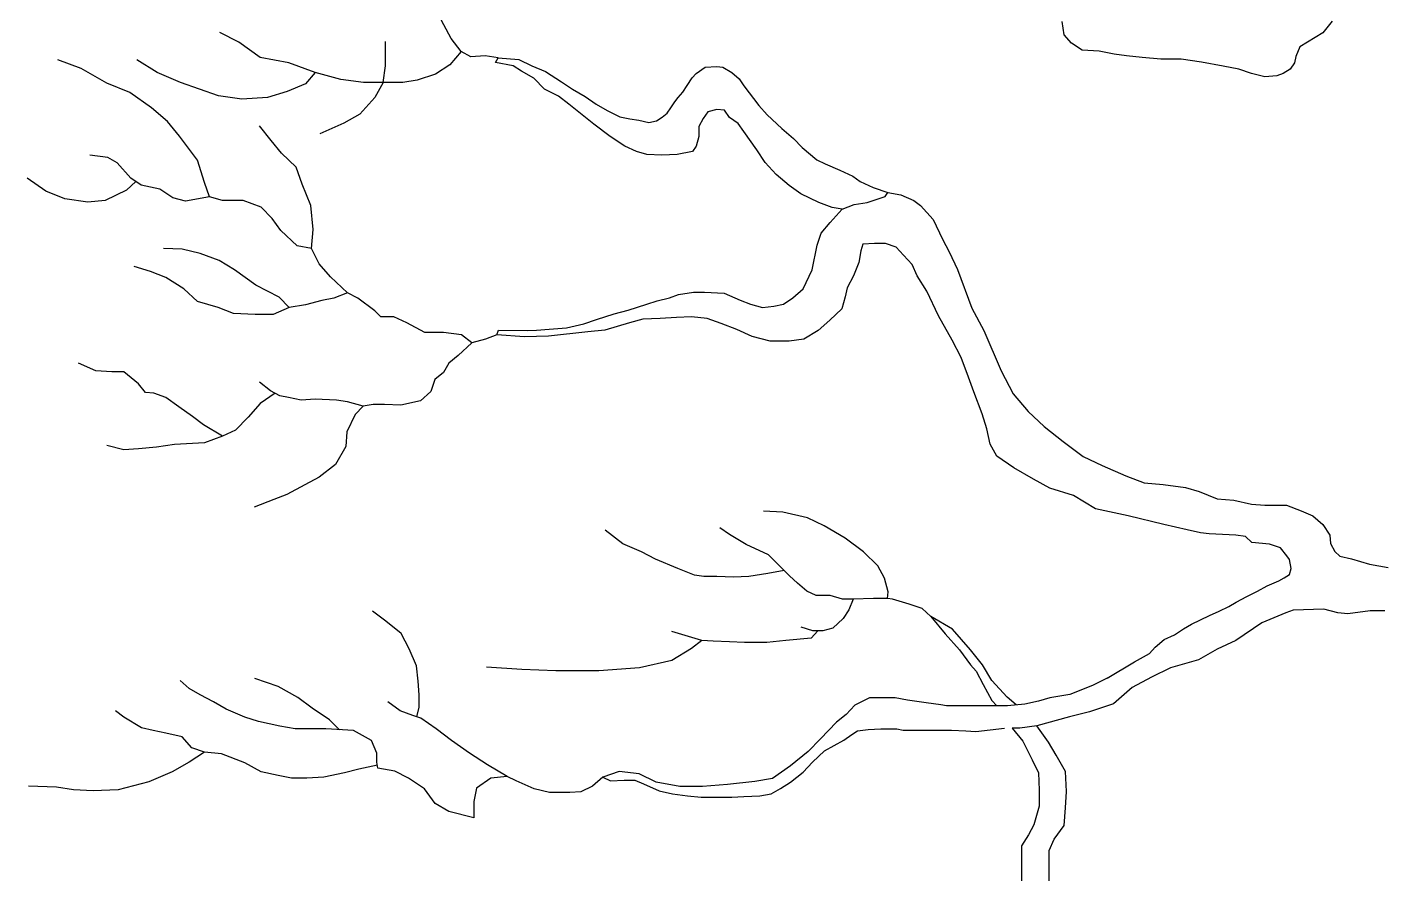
# Model space of a CAD drawing. Header units: millimetres. Extents: x -8050 to 7892, y -21 to 20150.
# Drawn here: x -6909 to -3284, y 11010 to 13272 of the extents above; entities that cross this region are included whole.
import ezdxf

# ---------------------------------------------------------------- set-up
doc = ezdxf.new("R2010")
doc.units = ezdxf.units.MM
doc.layers.add('ceco.net 158', color=7, linetype='Continuous')

msp = doc.modelspace()

# ---------------------------------------------------------------- linework, layer by layer
at = {"layer": 'ceco.net 158'}
for p, q in [((-5775.6, 13241.6), (-5822, 13328.4)), ((-4138.1, 13251), (-4143.4, 13286.9)), ((-3421.6, 13288), (-3447.3, 13256.6)), ((-6343.2, 13231.5), (-6393.7, 13257.7)), ((-6286.6, 13191.1), (-6343.2, 13231.5)), ((-5951.3, 13168.9), (-5951.3, 13233.5)), ((-5749.3, 13207.2), (-5775.6, 13241.6)), ((-4118.3, 13229.4), (-4138.1, 13251)), ((-3447.3, 13256.6), (-3508.7, 13219.4)), ((-5749.3, 13207.2), (-5779.6, 13170.9)), ((-5723.1, 13193.1), (-5749.3, 13207.2)), ((-5684.7, 13195.1), (-5723.1, 13193.1)), ((-5650.4, 13190.3), (-5684.7, 13195.1)), ((-4089.8, 13210.9), (-4118.3, 13229.4)), ((-4044.2, 13208), (-4089.8, 13210.9)), ((-4004.2, 13199.4), (-4044.2, 13208)), ((-3971.3, 13195.2), (-4004.2, 13199.4)), ((-3929.9, 13190.9), (-3971.3, 13195.2)), ((-3508.7, 13219.4), (-3518.7, 13193.7)), ((-6764.6, 13161.6), (-6826.4, 13184.5)), ((-6695.9, 13122.7), (-6764.6, 13161.6)), ((-6561.3, 13150.7), (-6615.9, 13185)), ((-6209.9, 13176.9), (-6286.6, 13191.1)), ((-6139.2, 13150.7), (-6209.9, 13176.9)), ((-5957.4, 13124.4), (-5951.3, 13168.9)), ((-5779.6, 13170.9), (-5818, 13146.6)), ((-5657.6, 13177.2), (-5650.4, 13190.3)), ((-5609.8, 13168.8), (-5657.6, 13177.2)), ((-5650.4, 13190.3), (-5595.5, 13185.5)), ((-5588.3, 13154.5), (-5609.8, 13168.8)), ((-5595.5, 13185.5), (-5560.8, 13168.8)), ((-5560.8, 13168.8), (-5523.8, 13153.3)), ((-5121.3, 13148.5), (-5097.4, 13165.2)), ((-5097.4, 13165.2), (-5066.3, 13166.4)), ((-5066.3, 13166.4), (-5049.6, 13165.2)), ((-5049.6, 13165.2), (-5025.7, 13150.9)), ((-3879.9, 13186.6), (-3929.9, 13190.9)), ((-3825.7, 13186.6), (-3879.9, 13186.6)), ((-3771.4, 13178), (-3825.7, 13186.6)), ((-3712.9, 13168), (-3771.4, 13178)), ((-3671.5, 13159.5), (-3712.9, 13168)), ((-3637.2, 13148.1), (-3671.5, 13159.5)), ((-3534.4, 13159.5), (-3553, 13148.1)), ((-3523, 13176.6), (-3534.4, 13159.5)), ((-3518.7, 13193.7), (-3523, 13176.6)), ((-6634.1, 13097.5), (-6695.9, 13122.7)), ((-6498.7, 13124.4), (-6561.3, 13150.7)), ((-6397.7, 13088.1), (-6498.7, 13124.4)), ((-6139.2, 13150.7), (-6165.4, 13120.4)), ((-6070.5, 13132.5), (-6139.2, 13150.7)), ((-6009.9, 13124.4), (-6070.5, 13132.5)), ((-5904.9, 13124.4), (-6009.9, 13124.4)), ((-5957.4, 13124.4), (-5979.6, 13084)), ((-5866.5, 13130.5), (-5904.9, 13124.4)), ((-5818, 13146.6), (-5866.5, 13130.5)), ((-5554.9, 13135.4), (-5588.3, 13154.5)), ((-5526.2, 13106.7), (-5554.9, 13135.4)), ((-5523.8, 13153.3), (-5480.8, 13125.8)), ((-5480.8, 13125.8), (-5452.1, 13106.7)), ((-5145.2, 13116.3), (-5132, 13136.6)), ((-5132, 13136.6), (-5121.3, 13148.5)), ((-5025.7, 13150.9), (-5006.6, 13134.2)), ((-5006.6, 13134.2), (-4993.5, 13115.1)), ((-3601.5, 13139.5), (-3637.2, 13148.1)), ((-3570.1, 13142.3), (-3601.5, 13139.5)), ((-3553, 13148.1), (-3570.1, 13142.3)), ((-6576.9, 13056.3), (-6634.1, 13097.5)), ((-6335.1, 13080), (-6397.7, 13088.1)), ((-6213.9, 13100.2), (-6266.4, 13084)), ((-6165.4, 13120.4), (-6213.9, 13100.2)), ((-5489.2, 13087.6), (-5526.2, 13106.7)), ((-5461.7, 13066.1), (-5489.2, 13087.6)), ((-5452.1, 13106.7), (-5417.5, 13086.4)), ((-5417.5, 13086.4), (-5388.8, 13066.1)), ((-5169.1, 13084), (-5157.1, 13098.3)), ((-5157.1, 13098.3), (-5145.2, 13116.3)), ((-4993.5, 13115.1), (-4953.7, 13062.7)), ((-6533.4, 13019.7), (-6576.9, 13056.3)), ((-6266.4, 13084), (-6335.1, 13080)), ((-5979.6, 13084), (-6020, 13039.6)), ((-5394.3, 13012.4), (-5461.7, 13066.1)), ((-5388.8, 13066.1), (-5359, 13049.4)), ((-5198.9, 13042.2), (-5189.4, 13056.5)), ((-5189.4, 13056.5), (-5178.6, 13072.1)), ((-5178.6, 13072.1), (-5169.1, 13084)), ((-5066.1, 13052.2), (-5090.2, 13046.2)), ((-5045.6, 13049.8), (-5066.1, 13052.2)), ((-5032.3, 13030.5), (-5045.6, 13049.8)), ((-4953.7, 13062.7), (-4931.2, 13037.9)), ((-6501.3, 12980.8), (-6533.4, 13019.7)), ((-6062.4, 13015.4), (-6127.1, 12987.1)), ((-6020, 13039.6), (-6062.4, 13015.4)), ((-5359, 13049.4), (-5325.5, 13032.7)), ((-5325.5, 13032.7), (-5298.1, 13026.7)), ((-5298.1, 13026.7), (-5274.2, 13023.1)), ((-5274.2, 13023.1), (-5247.9, 13017.1)), ((-5247.9, 13017.1), (-5227.6, 13021.9)), ((-5227.6, 13021.9), (-5212.1, 13031.5)), ((-5212.1, 13031.5), (-5198.9, 13042.2)), ((-5102.3, 13028.1), (-5114.3, 13006.4)), ((-5090.2, 13046.2), (-5102.3, 13028.1)), ((-5009.4, 13014.8), (-5032.3, 13030.5)), ((-4993.7, 12993.1), (-5009.4, 13014.8)), ((-4931.2, 13037.9), (-4892.2, 13001.3)), ((-6453.3, 12916.7), (-6501.3, 12980.8)), ((-6256.4, 12969.4), (-6288.4, 13008.3)), ((-5350.9, 12979.8), (-5394.3, 13012.4)), ((-5312.2, 12954.5), (-5350.9, 12979.8)), ((-5114.3, 12979.8), (-5121.6, 12954.5)), ((-5114.3, 13006.4), (-5114.3, 12979.8)), ((-4959.2, 12944.4), (-4993.7, 12993.1)), ((-4892.2, 13001.3), (-4861.5, 12974.1)), ((-6228.9, 12935), (-6256.4, 12969.4)), ((-5280.9, 12940), (-5312.2, 12954.5)), ((-5121.6, 12954.5), (-5131.2, 12940)), ((-4937.3, 12910.2), (-4959.2, 12944.4)), ((-4861.5, 12974.1), (-4837.8, 12950.4)), ((-4837.8, 12950.4), (-4798.8, 12917.3)), ((-6693.6, 12923.6), (-6741.7, 12930.4)), ((-6668.5, 12909.8), (-6693.6, 12923.6)), ((-6631.8, 12868.6), (-6668.5, 12909.8)), ((-6435, 12857.2), (-6453.3, 12916.7)), ((-6190, 12898.4), (-6228.9, 12935)), ((-5253.1, 12931.6), (-5280.9, 12940)), ((-5213.3, 12930.4), (-5253.1, 12931.6)), ((-5172.3, 12931.6), (-5213.3, 12930.4)), ((-5131.2, 12940), (-5172.3, 12931.6)), ((-4907.2, 12878.7), (-4937.3, 12910.2)), ((-4798.8, 12917.3), (-4776.3, 12906.7)), ((-4776.3, 12906.7), (-4737.3, 12890.1)), ((-6858.5, 12834.3), (-6908.8, 12868.6)), ((-6604.4, 12850.3), (-6631.8, 12868.6)), ((-6174, 12852.6), (-6190, 12898.4)), ((-4873, 12848.6), (-4907.2, 12878.7)), ((-4737.3, 12890.1), (-4703, 12873.6)), ((-4703, 12873.6), (-4682.9, 12859.4)), ((-6808.1, 12813.7), (-6858.5, 12834.3)), ((-6643.3, 12836.6), (-6700.5, 12809.1)), ((-6618.1, 12859.5), (-6643.3, 12836.6)), ((-6554, 12838.9), (-6604.4, 12850.3)), ((-6519.7, 12816), (-6554, 12838.9)), ((-6421.2, 12818.3), (-6435, 12857.2)), ((-6151.1, 12795.4), (-6174, 12852.6)), ((-4841.6, 12826.8), (-4873, 12848.6)), ((-4682.9, 12859.4), (-4648.7, 12844.1)), ((-4648.7, 12844.1), (-4609.6, 12829.9)), ((-6746.3, 12804.6), (-6808.1, 12813.7)), ((-6700.5, 12809.1), (-6746.3, 12804.6)), ((-6485.3, 12806.9), (-6519.7, 12816)), ((-6421.2, 12818.3), (-6485.3, 12806.9)), ((-6386.9, 12809.1), (-6421.2, 12818.3)), ((-6331.9, 12809.1), (-6386.9, 12809.1)), ((-6283.9, 12790.8), (-6331.9, 12809.1)), ((-4793.7, 12803.5), (-4841.6, 12826.8)), ((-4758.2, 12789.8), (-4793.7, 12803.5)), ((-4730.8, 12785.7), (-4699.5, 12798)), ((-4699.5, 12798), (-4664, 12803.9)), ((-4664, 12803.9), (-4616.7, 12819.2)), ((-4616.7, 12819.2), (-4609.6, 12829.9)), ((-4609.6, 12829.9), (-4574.2, 12824)), ((-4574.2, 12824), (-4539.9, 12808.6)), ((-4539.9, 12808.6), (-4522.2, 12795.6)), ((-6254.1, 12761.1), (-6283.9, 12790.8)), ((-6231.2, 12729), (-6254.1, 12761.1)), ((-6144.2, 12731.3), (-6151.1, 12795.4)), ((-4763.6, 12750.2), (-4730.8, 12785.7)), ((-4730.8, 12785.7), (-4758.2, 12789.8)), ((-4522.2, 12795.6), (-4487.9, 12757.8)), ((-6187.7, 12687.8), (-6231.2, 12729)), ((-6148.8, 12681), (-6144.2, 12731.3)), ((-4786.9, 12721.5), (-4763.6, 12750.2)), ((-4487.9, 12757.8), (-4463.1, 12705.8)), ((-6148.8, 12681), (-6187.7, 12687.8)), ((-4811.3, 12623.7), (-4797.8, 12689.6)), ((-4797.8, 12689.6), (-4786.9, 12721.5)), ((-4675.7, 12692.7), (-4681.3, 12674.4)), ((-4644.7, 12694.1), (-4675.7, 12692.7)), ((-4615.1, 12694.1), (-4644.7, 12694.1)), ((-4586.9, 12684.2), (-4615.1, 12694.1)), ((-4463.1, 12705.8), (-4445.3, 12671.5)), ((-6494.5, 12678.7), (-6544.8, 12681)), ((-6446.4, 12667.2), (-6494.5, 12678.7)), ((-6396, 12648.9), (-6446.4, 12667.2)), ((-6128.2, 12639.8), (-6148.8, 12681)), ((-4681.3, 12674.4), (-4687, 12643.3)), ((-4567.1, 12663.1), (-4586.9, 12684.2)), ((-4544.5, 12637.7), (-4567.1, 12663.1)), ((-4445.3, 12671.5), (-4422.9, 12624.2)), ((-6579.2, 12619.2), (-6622.7, 12632.9)), ((-6538, 12603.2), (-6579.2, 12619.2)), ((-6354.8, 12623.8), (-6396, 12648.9)), ((-6297.6, 12582.6), (-6354.8, 12623.8)), ((-6098.4, 12605.4), (-6128.2, 12639.8)), ((-4835.5, 12573.3), (-4811.3, 12623.7)), ((-4687, 12643.3), (-4701.1, 12608.1)), ((-4530.4, 12608.1), (-4544.5, 12637.7)), ((-4422.9, 12624.2), (-4384.6, 12521.4)), ((-6489.9, 12573.4), (-6538, 12603.2)), ((-6235.8, 12550.5), (-6297.6, 12582.6)), ((-6052.7, 12562), (-6098.4, 12605.4)), ((-4701.1, 12608.1), (-4718, 12575.7)), ((-4505.1, 12567.2), (-4530.4, 12608.1)), ((-6453.3, 12539.1), (-6489.9, 12573.4)), ((-6208.3, 12523.1), (-6235.8, 12550.5)), ((-6089.3, 12548.2), (-6121.3, 12541.4)), ((-6052.7, 12562), (-6089.3, 12548.2)), ((-6025.2, 12548.2), (-6052.7, 12562)), ((-5979.4, 12513.9), (-6025.2, 12548.2)), ((-5225.9, 12540.6), (-5192.6, 12549.4)), ((-5192.6, 12549.4), (-5168.2, 12558.2)), ((-5168.2, 12558.2), (-5128, 12564.1)), ((-5128, 12564.1), (-5098.7, 12564.1)), ((-5098.7, 12564.1), (-5046.8, 12561.1)), ((-5046.8, 12561.1), (-5004.1, 12542.4)), ((-5004.1, 12542.4), (-4976, 12531.7)), ((-4887.9, 12531.7), (-4862.7, 12549.1)), ((-4862.7, 12549.1), (-4835.5, 12573.3)), ((-4723.6, 12551.7), (-4732.1, 12519.3)), ((-4718, 12575.7), (-4723.6, 12551.7)), ((-4474, 12500.9), (-4505.1, 12567.2)), ((-6398.3, 12523.1), (-6453.3, 12539.1)), ((-6357.1, 12507), (-6398.3, 12523.1)), ((-6299.9, 12504.7), (-6357.1, 12507)), ((-6208.3, 12523.1), (-6251.8, 12504.7)), ((-6164.8, 12529.9), (-6208.3, 12523.1)), ((-6121.3, 12541.4), (-6164.8, 12529.9)), ((-5963.4, 12497.9), (-5979.4, 12513.9)), ((-5387.4, 12490.7), (-5340.4, 12506.3)), ((-5340.4, 12506.3), (-5303.2, 12516.1)), ((-5303.2, 12516.1), (-5253.3, 12531.8)), ((-5253.3, 12531.8), (-5225.9, 12540.6)), ((-4976, 12531.7), (-4944.1, 12523)), ((-4944.1, 12523), (-4914, 12526.9)), ((-4914, 12526.9), (-4887.9, 12531.7)), ((-4732.1, 12519.3), (-4764.5, 12489.7)), ((-4384.6, 12521.4), (-4352.8, 12462.1)), ((-6251.8, 12504.7), (-6299.9, 12504.7)), ((-5929, 12497.9), (-5963.4, 12497.9)), ((-5894.7, 12481.9), (-5929, 12497.9)), ((-5846.6, 12456.7), (-5894.7, 12481.9)), ((-5467.7, 12469.1), (-5421.7, 12479.9)), ((-5421.7, 12479.9), (-5387.4, 12490.7)), ((-5299.2, 12482.3), (-5364.9, 12462.4)), ((-5263.4, 12492.2), (-5299.2, 12482.3)), ((-5217.6, 12494.2), (-5263.4, 12492.2)), ((-5173.8, 12496.2), (-5217.6, 12494.2)), ((-5134, 12498.2), (-5173.8, 12496.2)), ((-5092.2, 12494.2), (-5134, 12498.2)), ((-5054.4, 12480.3), (-5092.2, 12494.2)), ((-5012.8, 12464.3), (-5054.4, 12480.3)), ((-4764.5, 12489.7), (-4795.6, 12461.5)), ((-4437.4, 12436.1), (-4474, 12500.9)), ((-5796.3, 12456.7), (-5846.6, 12456.7)), ((-5748.2, 12449.8), (-5796.3, 12456.7)), ((-5720.7, 12429.2), (-5748.2, 12449.8)), ((-5684.1, 12438.4), (-5720.7, 12429.2)), ((-5653.6, 12450.4), (-5684.1, 12438.4)), ((-5653.6, 12450.4), (-5649.6, 12462.4)), ((-5579.9, 12444.5), (-5653.6, 12450.4)), ((-5649.6, 12462.4), (-5571.4, 12461.3)), ((-5516.2, 12446.4), (-5579.9, 12444.5)), ((-5571.4, 12461.3), (-5547.9, 12462.3)), ((-5547.9, 12462.3), (-5513.7, 12465.2)), ((-5410.7, 12458.4), (-5516.2, 12446.4)), ((-5513.7, 12465.2), (-5467.7, 12469.1)), ((-5364.9, 12462.4), (-5410.7, 12458.4)), ((-4971.9, 12446), (-5012.8, 12464.3)), ((-4923.9, 12433.3), (-4971.9, 12446)), ((-4833.6, 12438.9), (-4873.1, 12433.3)), ((-4795.6, 12461.5), (-4833.6, 12438.9)), ((-4413.4, 12389.6), (-4437.4, 12436.1)), ((-4352.8, 12462.1), (-4306.1, 12353.9)), ((-5720.7, 12429.2), (-5757.3, 12394.9)), ((-4873.1, 12433.3), (-4923.9, 12433.3)), ((-6725.7, 12353.7), (-6771.5, 12374.3)), ((-5782.5, 12374.3), (-5796.3, 12349.1)), ((-5757.3, 12394.9), (-5782.5, 12374.3)), ((-4393.6, 12337.4), (-4413.4, 12389.6)), ((-6682.2, 12351.4), (-6725.7, 12353.7)), ((-6650.1, 12351.4), (-6682.2, 12351.4)), ((-6611.2, 12319.4), (-6650.1, 12351.4)), ((-5819.2, 12330.8), (-5830.6, 12298.8)), ((-5796.3, 12349.1), (-5819.2, 12330.8)), ((-4379.5, 12297.9), (-4393.6, 12337.4)), ((-4306.1, 12353.9), (-4274.3, 12292.4)), ((-6592.9, 12296.5), (-6611.2, 12319.4)), ((-6570, 12294.2), (-6592.9, 12296.5)), ((-6538, 12282.7), (-6570, 12294.2)), ((-6258.7, 12301), (-6288.4, 12323.9)), ((-6246.1, 12294.2), (-6286.2, 12266.7)), ((-6233.5, 12287.3), (-6258.7, 12301)), ((-5830.6, 12298.8), (-5858.1, 12273.6)), ((-4357, 12238.7), (-4379.5, 12297.9)), ((-4274.3, 12292.4), (-4233.9, 12245.7)), ((-6503.6, 12257.6), (-6538, 12282.7)), ((-6467, 12232.4), (-6503.6, 12257.6)), ((-6286.2, 12266.7), (-6318.2, 12230.1)), ((-6210.6, 12282.7), (-6233.5, 12287.3)), ((-6176.3, 12275.9), (-6210.6, 12282.7)), ((-6139.6, 12278.2), (-6176.3, 12275.9)), ((-6082.4, 12275.9), (-6139.6, 12278.2)), ((-6052.7, 12271.3), (-6082.4, 12275.9)), ((-6011.4, 12259.8), (-6052.7, 12271.3)), ((-6011.4, 12259.8), (-6032.1, 12237)), ((-5984, 12264.4), (-6011.4, 12259.8)), ((-5954.2, 12264.4), (-5984, 12264.4)), ((-5910.7, 12262.1), (-5954.2, 12264.4)), ((-5858.1, 12273.6), (-5910.7, 12262.1)), ((-6437.2, 12209.5), (-6467, 12232.4)), ((-6318.2, 12230.1), (-6352.5, 12195.8)), ((-6032.1, 12237), (-6054.9, 12191.2)), ((-4344.3, 12199.2), (-4357, 12238.7)), ((-4233.9, 12245.7), (-4191.5, 12205.4)), ((-6386.9, 12179.7), (-6437.2, 12209.5)), ((-6352.5, 12195.8), (-6386.9, 12179.7)), ((-6054.9, 12191.2), (-6057.2, 12152.3)), ((-4335.8, 12158.3), (-4344.3, 12199.2)), ((-4191.5, 12205.4), (-4140.6, 12165.1)), ((-6650.1, 12143.1), (-6695.9, 12154.6)), ((-6611.2, 12145.4), (-6650.1, 12143.1)), ((-6563.1, 12150), (-6611.2, 12145.4)), ((-6515.1, 12156.9), (-6563.1, 12150)), ((-6435, 12161.4), (-6515.1, 12156.9)), ((-6386.9, 12179.7), (-6435, 12161.4)), ((-6057.2, 12152.3), (-6084.7, 12104.2)), ((-4317.9, 12126.3), (-4335.8, 12158.3)), ((-4140.6, 12165.1), (-4087.6, 12124.8)), ((-4272.3, 12094.9), (-4317.9, 12126.3)), ((-4087.6, 12124.8), (-4036.6, 12101.5)), ((-6084.7, 12104.2), (-6128.2, 12069.9)), ((-4219.6, 12065), (-4272.3, 12094.9)), ((-4036.6, 12101.5), (-3973, 12073.9)), ((-3973, 12073.9), (-3924.2, 12054.8)), ((-6167.1, 12049.3), (-6215.2, 12024.1)), ((-6128.2, 12069.9), (-6167.1, 12049.3)), ((-4176.8, 12040.8), (-4219.6, 12065)), ((-4112.7, 12020.9), (-4176.8, 12040.8)), ((-3924.2, 12054.8), (-3873.3, 12050.6)), ((-3873.3, 12050.6), (-3813.9, 12042.1)), ((-3813.9, 12042.1), (-3777.8, 12031.5)), ((-6249.5, 12010.4), (-6302.2, 11989.8)), ((-6215.2, 12024.1), (-6249.5, 12010.4)), ((-4054.3, 11985.3), (-4112.7, 12020.9)), ((-3777.8, 12031.5), (-3729, 12012.4)), ((-3729, 12012.4), (-3684.5, 12008.1)), ((-3684.5, 12008.1), (-3637.8, 11997.5)), ((-4890, 11976.2), (-4941.1, 11979.5)), ((-4824.1, 11961.3), (-4890, 11976.2)), ((-3967.4, 11966.7), (-4054.3, 11985.3)), ((-3871.9, 11943.9), (-3967.4, 11966.7)), ((-3637.8, 11997.5), (-3601.7, 11995.4)), ((-3601.7, 11995.4), (-3567.8, 11995.4)), ((-3567.8, 11995.4), (-3544.4, 11995.4)), ((-3544.4, 11995.4), (-3504.7, 11980)), ((-3504.7, 11980), (-3473.8, 11966.8)), ((-3473.8, 11966.8), (-3447.3, 11943.2)), ((-5316.9, 11892.1), (-5364.7, 11928.4)), ((-5031.8, 11916.8), (-5058.2, 11935)), ((-4779.6, 11939.9), (-4824.1, 11961.3)), ((-4723.6, 11907), (-4779.6, 11939.9)), ((-3809.2, 11929.7), (-3871.9, 11943.9)), ((-3773.6, 11921.1), (-3809.2, 11929.7)), ((-3447.3, 11943.2), (-3428.2, 11915.3)), ((-5267.5, 11870.7), (-5316.9, 11892.1)), ((-4987.3, 11890.5), (-5031.8, 11916.8)), ((-4928, 11862.5), (-4987.3, 11890.5)), ((-4674.1, 11870.7), (-4723.6, 11907)), ((-3750.8, 11918.3), (-3773.6, 11921.1)), ((-3715.2, 11916.9), (-3750.8, 11918.3)), ((-3679.5, 11915.5), (-3715.2, 11916.9)), ((-3653.9, 11911.2), (-3679.5, 11915.5)), ((-3636.8, 11895.5), (-3653.9, 11911.2)), ((-3589.8, 11891.2), (-3636.8, 11895.5)), ((-3559.9, 11881.3), (-3589.8, 11891.2)), ((-3428.2, 11915.3), (-3426.7, 11893.2)), ((-3426.7, 11893.2), (-3414.9, 11871.1)), ((-5229.6, 11850.9), (-5267.5, 11870.7)), ((-4899.9, 11834.4), (-4928, 11862.5)), ((-4636.2, 11832.8), (-4674.1, 11870.7)), ((-3542.8, 11859.9), (-3559.9, 11881.3)), ((-3535.6, 11849.9), (-3542.8, 11859.9)), ((-3414.9, 11871.1), (-3401.7, 11859.3)), ((-3401.7, 11859.3), (-3370.8, 11852)), ((-5170.2, 11826.2), (-5229.6, 11850.9)), ((-5125.7, 11808.1), (-5170.2, 11826.2)), ((-4885.9, 11820.4), (-4929.6, 11813)), ((-4871.9, 11806.4), (-4899.9, 11834.4)), ((-4618.1, 11799.8), (-4636.2, 11832.8)), ((-3531.4, 11825.7), (-3535.6, 11849.9)), ((-3535.6, 11810), (-3531.4, 11825.7)), ((-3370.8, 11852), (-3322.2, 11837.2)), ((-3322.2, 11837.2), (-3272.1, 11828.4)), ((-5101, 11804.8), (-5125.7, 11808.1)), ((-5066.4, 11804.8), (-5101, 11804.8)), ((-5021.9, 11803.1), (-5066.4, 11804.8)), ((-4980.7, 11804.8), (-5021.9, 11803.1)), ((-4929.6, 11813), (-4980.7, 11804.8)), ((-4850.5, 11786.7), (-4871.9, 11806.4)), ((-4825.8, 11765.2), (-4850.5, 11786.7)), ((-4608.2, 11763.6), (-4618.1, 11799.8)), ((-3595.5, 11780.1), (-3564.1, 11792.9)), ((-3564.1, 11792.9), (-3549.9, 11801.5)), ((-3549.9, 11801.5), (-3535.6, 11810)), ((-4801, 11753.7), (-4825.8, 11765.2)), ((-4763.1, 11753.7), (-4801, 11753.7)), ((-4730.2, 11743.8), (-4763.1, 11753.7)), ((-4647.8, 11745.5), (-4702.1, 11743.8)), ((-4609.9, 11745.5), (-4647.8, 11745.5)), ((-4609.9, 11745.5), (-4608.2, 11763.6)), ((-4596.7, 11743.8), (-4609.9, 11745.5)), ((-3678.1, 11736), (-3649.6, 11751.6)), ((-3649.6, 11751.6), (-3621.1, 11765.9)), ((-3621.1, 11765.9), (-3595.5, 11780.1)), ((-5950.3, 11685.6), (-5986.3, 11712)), ((-4702.1, 11743.8), (-4730.2, 11743.8)), ((-4713.7, 11715.8), (-4728.5, 11692.7)), ((-4702.1, 11743.8), (-4713.7, 11715.8)), ((-4552.2, 11730.6), (-4596.7, 11743.8)), ((-4517.6, 11719.1), (-4552.2, 11730.6)), ((-4494, 11698), (-4517.6, 11719.1)), ((-3749.4, 11700.4), (-3723.7, 11711.7)), ((-3723.7, 11711.7), (-3698.1, 11724.6)), ((-3698.1, 11724.6), (-3678.1, 11736)), ((-3525.8, 11715.1), (-3545.5, 11707.7)), ((-3444.3, 11717.6), (-3525.8, 11715.1)), ((-3407.3, 11707.7), (-3444.3, 11717.6)), ((-3320.9, 11712.6), (-3380.1, 11705.2)), ((-3281.4, 11712.6), (-3320.9, 11712.6)), ((-5909.5, 11652.1), (-5950.3, 11685.6)), ((-4728.5, 11692.7), (-4756.5, 11666.4)), ((-4436.8, 11664.1), (-4494, 11698)), ((-4494, 11698), (-4455.9, 11651.4)), ((-3819.2, 11664.7), (-3797.8, 11677.6)), ((-3797.8, 11677.6), (-3749.4, 11700.4)), ((-3609.7, 11680.5), (-3679, 11633.7)), ((-3545.5, 11707.7), (-3609.7, 11680.5)), ((-3380.1, 11705.2), (-3407.3, 11707.7)), ((-5887.9, 11611.3), (-5909.5, 11652.1)), ((-5106, 11633.4), (-5186.7, 11658.1)), ((-4814.2, 11640), (-4881.8, 11633.4)), ((-4809.3, 11659.8), (-4840.6, 11669.7)), ((-4796.1, 11659.8), (-4814.2, 11640)), ((-4782.9, 11659.8), (-4809.3, 11659.8)), ((-4756.5, 11666.4), (-4782.9, 11659.8)), ((-4455.9, 11651.4), (-4417.8, 11609.1)), ((-4388.1, 11609.1), (-4436.8, 11664.1)), ((-3894.7, 11616.3), (-3870.5, 11636.3)), ((-3870.5, 11636.3), (-3843.4, 11649.1)), ((-3843.4, 11649.1), (-3819.2, 11664.7)), ((-5868.7, 11565.7), (-5887.9, 11611.3)), ((-5134, 11612), (-5186.7, 11580.7)), ((-5106, 11633.4), (-5134, 11612)), ((-5076.3, 11631.8), (-5106, 11633.4)), ((-5031.8, 11630.1), (-5076.3, 11631.8)), ((-4992.2, 11628.5), (-5031.8, 11630.1)), ((-4932.9, 11628.5), (-4992.2, 11628.5)), ((-4881.8, 11633.4), (-4932.9, 11628.5)), ((-4417.8, 11609.1), (-4388.1, 11568.9)), ((-4356.4, 11568.9), (-4388.1, 11609.1)), ((-3910.4, 11599.2), (-3894.7, 11616.3)), ((-3729, 11610.6), (-3779.1, 11581.7)), ((-3679, 11633.7), (-3729, 11610.6)), ((-5863.9, 11524.9), (-5868.7, 11565.7)), ((-5186.7, 11580.7), (-5272.4, 11560.9)), ((-4388.1, 11568.9), (-4373.3, 11551.9)), ((-4331, 11526.5), (-4356.4, 11568.9)), ((-4023.3, 11533.4), (-3950.3, 11576.4)), ((-3950.3, 11576.4), (-3910.4, 11599.2)), ((-3779.1, 11581.7), (-3854.3, 11560.5)), ((-6475.7, 11505.7), (-6499.7, 11527.3)), ((-6238.2, 11510.5), (-6300.6, 11532.1)), ((-5587.2, 11556), (-5681.2, 11562.6)), ((-5496.6, 11552.7), (-5587.2, 11556)), ((-5381.2, 11552.7), (-5496.6, 11552.7)), ((-5272.4, 11560.9), (-5381.2, 11552.7)), ((-4373.3, 11551.9), (-4354.3, 11516)), ((-4023.3, 11533.4), (-4062.7, 11513.8)), ((-3904.3, 11535.5), (-3956.4, 11508.5)), ((-3854.3, 11560.5), (-3904.3, 11535.5)), ((-6446.9, 11489), (-6475.7, 11505.7)), ((-6185.4, 11481.8), (-6238.2, 11510.5)), ((-5861.5, 11489), (-5863.9, 11524.9)), ((-4354.3, 11516), (-4331, 11473.6)), ((-4290.7, 11482.1), (-4331, 11526.5)), ((-4062.7, 11513.8), (-4123.3, 11489.5)), ((-3956.4, 11508.5), (-4006.4, 11464.2)), ((-6410.9, 11469.8), (-6446.9, 11489)), ((-6377.4, 11450.6), (-6410.9, 11469.8)), ((-6147, 11453), (-6185.4, 11481.8)), ((-5911.9, 11445.8), (-5945.5, 11469.8)), ((-5867.5, 11430.2), (-5861.5, 11455.4)), ((-5861.5, 11455.4), (-5861.5, 11489)), ((-4697.5, 11460.7), (-4720.3, 11436.5)), ((-4658.1, 11480.4), (-4697.5, 11460.7)), ((-4635.4, 11480.4), (-4658.1, 11480.4)), ((-4589.9, 11480.4), (-4635.4, 11480.4)), ((-4556.6, 11474.4), (-4589.9, 11480.4)), ((-4506.6, 11466.8), (-4556.6, 11474.4)), ((-4467.2, 11462.2), (-4506.6, 11466.8)), ((-4452.1, 11459.2), (-4467.2, 11462.2)), ((-4380.8, 11459.2), (-4452.1, 11459.2)), ((-4346, 11459.2), (-4380.8, 11459.2)), ((-4289.9, 11459.2), (-4346, 11459.2)), ((-4331, 11473.6), (-4318, 11459.2)), ((-4266.5, 11461.5), (-4290.7, 11482.1)), ((-4243, 11463.8), (-4289.9, 11459.2)), ((-4206.6, 11471.3), (-4243, 11463.8)), ((-4176.3, 11480.4), (-4206.6, 11471.3)), ((-4123.3, 11489.5), (-4176.3, 11480.4)), ((-4006.4, 11464.2), (-4070, 11443)), ((-6650.9, 11429), (-6672.5, 11445.8)), ((-6602.9, 11400.2), (-6650.9, 11429)), ((-6327, 11429), (-6377.4, 11450.6)), ((-6291, 11417), (-6327, 11429)), ((-6101.4, 11421.8), (-6147, 11453)), ((-6073.9, 11395.4), (-6101.4, 11421.8)), ((-5878.3, 11433.8), (-5911.9, 11445.8)), ((-5856.7, 11426.6), (-5878.3, 11433.8)), ((-5815.9, 11397.8), (-5856.7, 11426.6)), ((-4720.3, 11436.5), (-4746, 11415.3)), ((-4123.9, 11429.5), (-4210.9, 11406.1)), ((-4070, 11443), (-4123.9, 11429.5)), ((-6571.7, 11393), (-6602.9, 11400.2)), ((-6538.1, 11385.8), (-6571.7, 11393)), ((-6494.9, 11376.2), (-6538.1, 11385.8)), ((-6233.4, 11405), (-6291, 11417)), ((-6192.6, 11397.8), (-6233.4, 11405)), ((-6142.2, 11397.8), (-6192.6, 11397.8)), ((-6111, 11397.8), (-6142.2, 11397.8)), ((-6036.7, 11393), (-6111, 11397.8)), ((-5988.7, 11366.6), (-6036.7, 11393)), ((-5775.1, 11366.6), (-5815.9, 11397.8)), ((-4746, 11415.3), (-4789.5, 11371.4)), ((-4726.6, 11367.6), (-4705.6, 11382.8)), ((-4705.6, 11382.8), (-4690.4, 11392.4)), ((-4690.4, 11392.4), (-4661.8, 11396.2)), ((-4661.8, 11396.2), (-4627.5, 11398.1)), ((-4627.5, 11398.1), (-4585.5, 11398.1)), ((-4585.5, 11398.1), (-4568.4, 11394.3)), ((-4568.4, 11394.3), (-4541.7, 11394.3)), ((-4541.7, 11394.3), (-4505.4, 11394.3)), ((-4505.4, 11394.3), (-4473, 11394.3)), ((-4473, 11394.3), (-4438.7, 11394.3)), ((-4438.7, 11394.3), (-4400.6, 11392.4)), ((-4400.6, 11392.4), (-4373.9, 11390.5)), ((-4373.9, 11390.5), (-4297.8, 11399.9)), ((-4256.4, 11399.9), (-4277.1, 11399.9)), ((-4277.1, 11399.9), (-4248.1, 11364.7)), ((-4210.9, 11406.1), (-4256.4, 11399.9)), ((-4179.8, 11362.6), (-4210.9, 11406.1)), ((-6468.5, 11347.4), (-6494.9, 11376.2)), ((-6434.9, 11335.4), (-6468.5, 11347.4)), ((-5974.3, 11333), (-5988.7, 11366.6)), ((-5727.2, 11333), (-5775.1, 11366.6)), ((-4789.5, 11371.4), (-4821.9, 11337.1)), ((-4778.1, 11339), (-4726.6, 11367.6)), ((-4248.1, 11364.7), (-4223.3, 11315)), ((-4159.1, 11327.5), (-4179.8, 11362.6)), ((-6434.9, 11335.4), (-6475.7, 11309)), ((-6389.4, 11330.6), (-6434.9, 11335.4)), ((-6327, 11306.7), (-6389.4, 11330.6)), ((-5974.3, 11309), (-5974.3, 11333)), ((-5679.2, 11301.9), (-5727.2, 11333)), ((-4821.9, 11337.1), (-4869.6, 11299)), ((-4810.5, 11308.5), (-4778.1, 11339)), ((-4223.3, 11315), (-4206.8, 11279.9)), ((-4134.8, 11283.7), (-4159.1, 11327.5)), ((-6521.3, 11282.7), (-6583.7, 11256.3)), ((-6475.7, 11309), (-6521.3, 11282.7)), ((-6283.8, 11282.7), (-6327, 11306.7)), ((-6238.2, 11273.1), (-6283.8, 11282.7)), ((-6060.7, 11280.3), (-6115.8, 11268.3)), ((-6022.3, 11289.9), (-6060.7, 11280.3)), ((-5973.1, 11300.7), (-6022.3, 11289.9)), ((-5971.9, 11292.3), (-5974.3, 11309)), ((-5926.3, 11285.1), (-5971.9, 11292.3)), ((-5890.3, 11265.9), (-5926.3, 11285.1)), ((-5626.4, 11270.7), (-5679.2, 11301.9)), ((-5327.2, 11283.7), (-5371.1, 11268.5)), ((-5273.8, 11278), (-5327.2, 11283.7)), ((-5228.1, 11255.1), (-5273.8, 11278)), ((-4869.6, 11299), (-4917.3, 11264.7)), ((-4869.6, 11255.1), (-4835.3, 11281.8)), ((-4835.3, 11281.8), (-4810.5, 11308.5)), ((-4206.8, 11279.9), (-4204.7, 11234.3)), ((-4131.5, 11230.2), (-4134.8, 11283.7)), ((-6830.8, 11241.9), (-6905.2, 11244.3)), ((-6785.2, 11234.7), (-6830.8, 11241.9)), ((-6583.7, 11256.3), (-6665.3, 11234.7)), ((-6202.2, 11265.9), (-6238.2, 11273.1)), ((-6161.4, 11265.9), (-6202.2, 11265.9)), ((-6115.8, 11268.3), (-6161.4, 11265.9)), ((-5847.1, 11237.1), (-5890.3, 11265.9)), ((-5708, 11239.5), (-5715.2, 11203.5)), ((-5669.6, 11265.9), (-5708, 11239.5)), ((-5626.4, 11270.7), (-5669.6, 11265.9)), ((-5602.4, 11258.7), (-5626.4, 11270.7)), ((-5554.4, 11237.1), (-5602.4, 11258.7)), ((-5398.5, 11244.3), (-5429.7, 11229.9)), ((-5371.1, 11268.5), (-5398.5, 11244.3)), ((-5371.1, 11268.5), (-5350.1, 11258.9)), ((-5350.1, 11258.9), (-5313.9, 11260.9)), ((-5313.9, 11260.9), (-5285.3, 11260.9)), ((-5285.3, 11260.9), (-5262.4, 11251.3)), ((-5262.4, 11251.3), (-5220.4, 11232.3)), ((-5165.1, 11243.7), (-5228.1, 11255.1)), ((-5104.1, 11243.7), (-5165.1, 11243.7)), ((-5037.4, 11249.4), (-5104.1, 11243.7)), ((-4964.9, 11257), (-5037.4, 11249.4)), ((-4917.3, 11264.7), (-4964.9, 11257)), ((-4921.1, 11224.6), (-4896.3, 11238)), ((-4896.3, 11238), (-4869.6, 11255.1)), ((-6732.4, 11232.3), (-6785.2, 11234.7)), ((-6665.3, 11234.7), (-6732.4, 11232.3)), ((-5818.3, 11198.7), (-5847.1, 11237.1)), ((-5715.2, 11203.5), (-5715.2, 11160.3)), ((-5513.6, 11227.5), (-5554.4, 11237.1)), ((-5458.4, 11227.5), (-5513.6, 11227.5)), ((-5429.7, 11229.9), (-5458.4, 11227.5)), ((-5220.4, 11232.3), (-5184.2, 11224.6)), ((-5184.2, 11224.6), (-5144.2, 11218.9)), ((-5144.2, 11218.9), (-5107.9, 11215.1)), ((-5107.9, 11215.1), (-5052.6, 11215.1)), ((-5052.6, 11215.1), (-5025.9, 11215.1)), ((-5025.9, 11215.1), (-4993.5, 11217)), ((-4993.5, 11217), (-4951.6, 11218.9)), ((-4951.6, 11218.9), (-4921.1, 11224.6)), ((-4204.7, 11234.3), (-4204.7, 11190.9)), ((-4134.8, 11186.7), (-4131.5, 11230.2)), ((-5782.3, 11177.1), (-5818.3, 11198.7)), ((-5715.2, 11160.3), (-5782.3, 11177.1)), ((-4204.7, 11190.9), (-4219.2, 11141.2)), ((-4138.2, 11139.9), (-4134.8, 11186.7)), ((-4219.2, 11141.2), (-4233.7, 11114.3)), ((-4164.9, 11103.1), (-4138.2, 11139.9)), ((-4233.7, 11114.3), (-4252.3, 11085.4)), ((-4178.3, 11073), (-4164.9, 11103.1)), ((-4252.3, 11085.4), (-4252.3, 11048.1)), ((-4178.3, 11032.9), (-4178.3, 11073)), ((-4252.3, 11048.1), (-4252.3, 11015)), ((-4178.3, 10989.4), (-4178.3, 11032.9)), ((-4252.3, 11015), (-4252.3, 10979.8))]:
    msp.add_line(p, q, dxfattribs=at)

doc.saveas('drawing.dxf')
